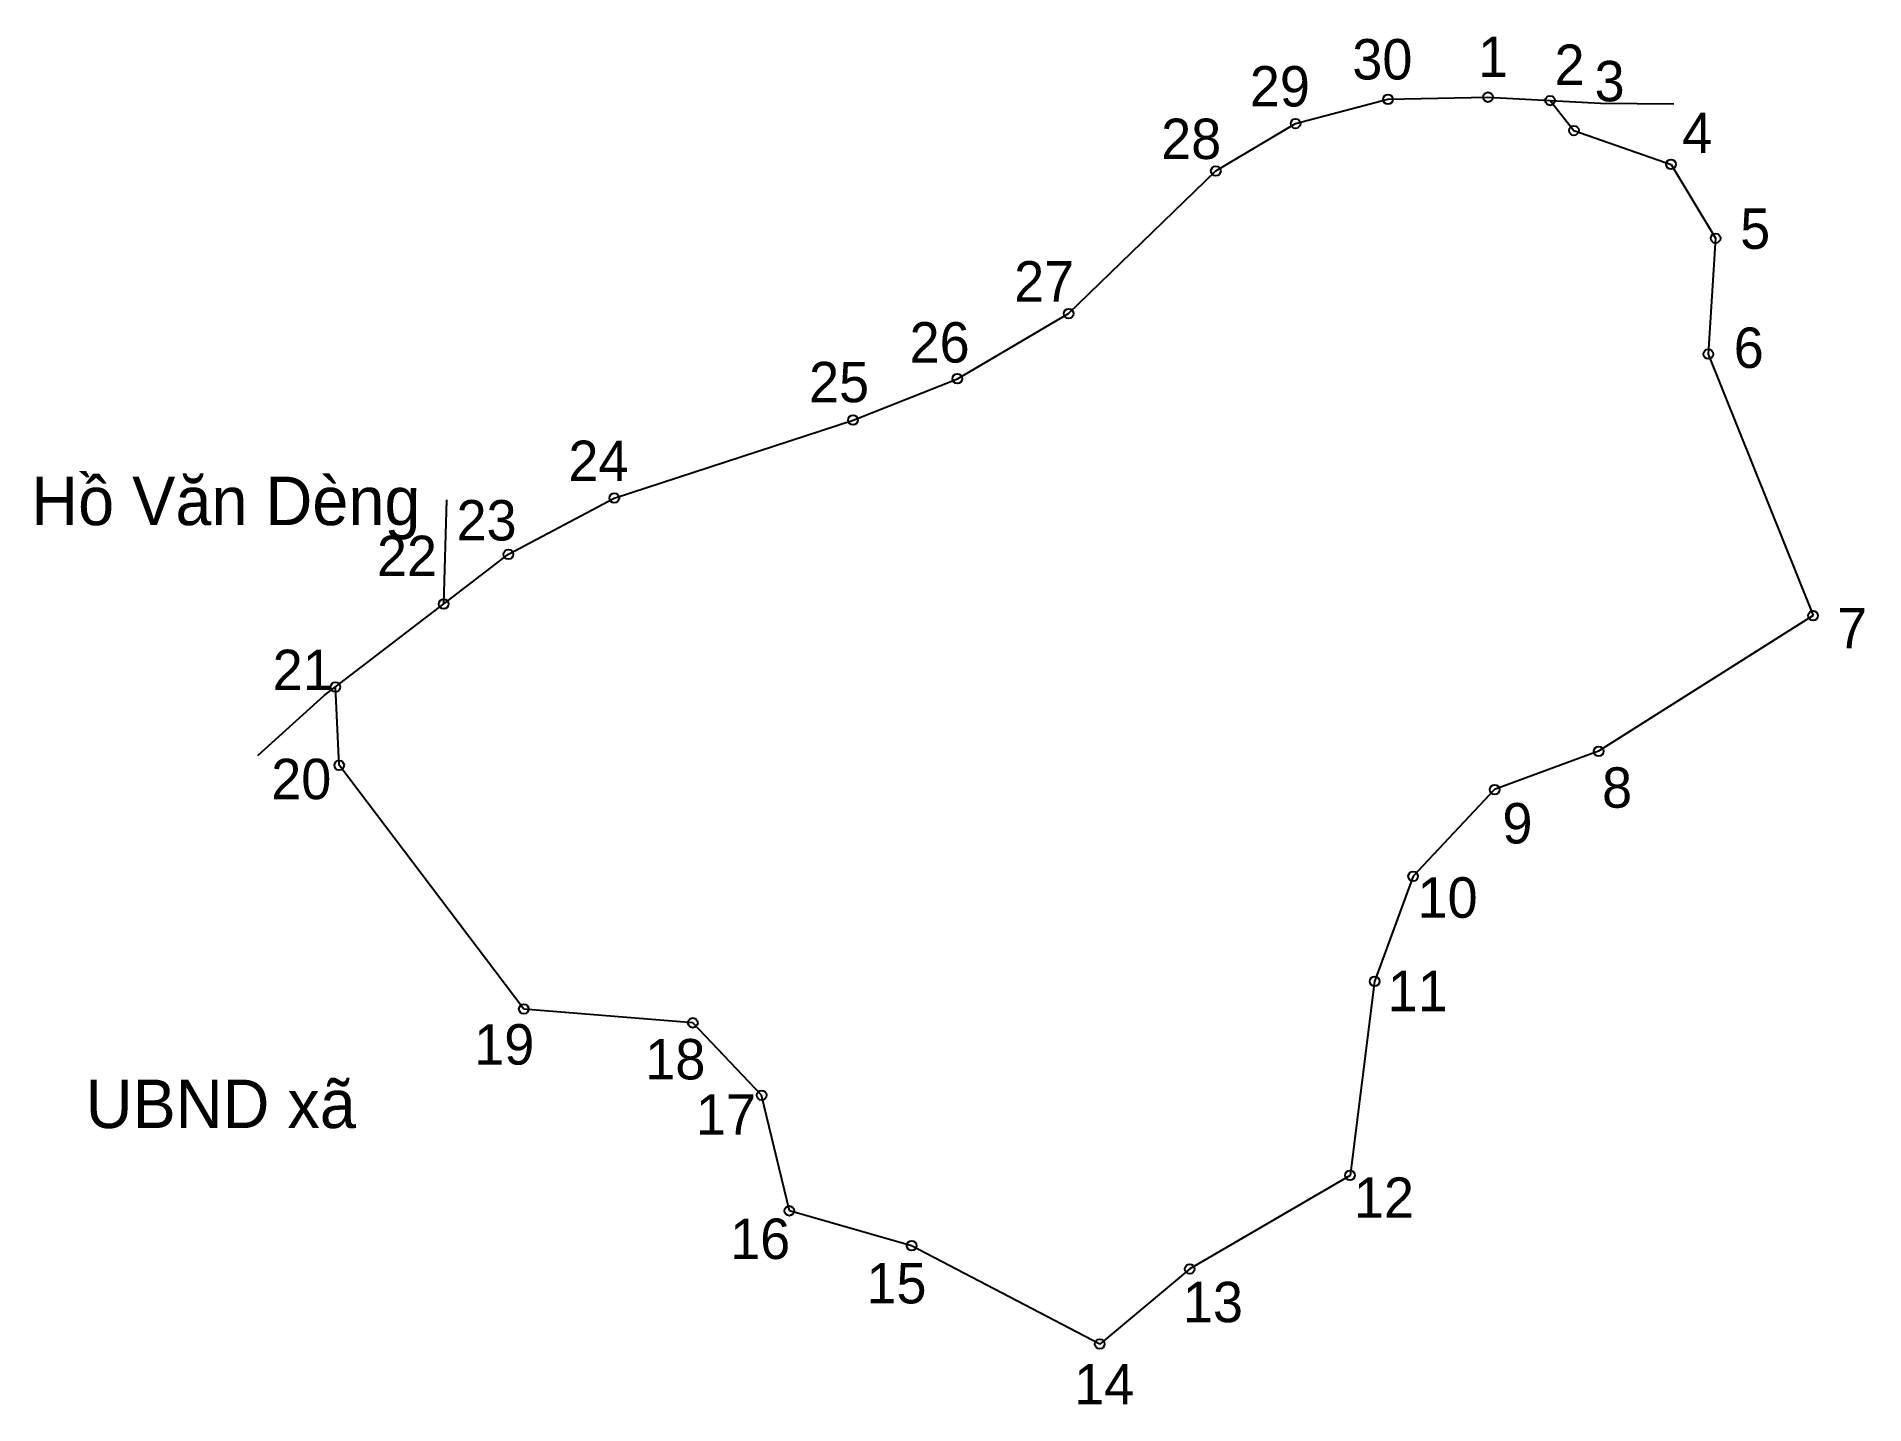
# Model space of a CAD drawing. Extents: x 550337 to 550549, y 1824424 to 1824583.
import ezdxf

# ---------------------------------------------------------------- set-up
doc = ezdxf.new("R2010")
doc.units = 0
for name, color, linetype in [('CanhThua', 7, 'Continuous'), ('MocDinhThua', 7, 'Continuous'), ('RauThua', 7, 'Continuous'), ('SoHieuDinhThua', 7, 'Continuous'), ('TenChuLanCan', 7, 'Continuous')]:
    doc.layers.add(name, color=color, linetype=linetype)

msp = doc.modelspace()

# ---------------------------------------------------------------- linework, layer by layer
at = {"layer": 'CanhThua'}
for p, q in [((550483.2, 1824572.94), (550493.91, 1824575.75)), ((550493.91, 1824575.75), (550505.5, 1824576)), ((550505.5, 1824576), (550512.71, 1824575.61)), ((550512.71, 1824575.61), (550515.46, 1824572.13)), ((550473.96, 1824567.45), (550483.2, 1824572.94)), ((550515.46, 1824572.13), (550526.72, 1824568.21)), ((550526.72, 1824568.21), (550531.88, 1824559.65)), ((550456.9, 1824550.92), (550473.96, 1824567.45)), ((550531.88, 1824559.65), (550531.04, 1824546.22)), ((550444, 1824543.37), (550456.9, 1824550.92)), ((550531.04, 1824546.22), (550543.19, 1824515.91)), ((550431.91, 1824538.58), (550444, 1824543.37)), ((550404.23, 1824529.54), (550431.91, 1824538.58)), ((550391.97, 1824523.02), (550404.23, 1824529.54)), ((550384.46, 1824517.26), (550391.97, 1824523.02)), ((550371.92, 1824507.65), (550384.46, 1824517.26)), ((550543.19, 1824515.91), (550518.33, 1824500.19)), ((550372.35, 1824498.57), (550371.92, 1824507.65)), ((550393.75, 1824470.32), (550372.35, 1824498.57)), ((550518.33, 1824500.19), (550506.27, 1824495.75)), ((550506.27, 1824495.75), (550496.83, 1824485.7)), ((550496.83, 1824485.7), (550492.36, 1824473.52)), ((550492.36, 1824473.52), (550489.52, 1824451.04)), ((550413.34, 1824468.72), (550393.75, 1824470.32)), ((550421.31, 1824460.33), (550413.34, 1824468.72)), ((550424.53, 1824446.93), (550421.31, 1824460.33)), ((550489.52, 1824451.04), (550470.94, 1824440.2)), ((550438.7, 1824442.89), (550424.53, 1824446.93)), ((550460.51, 1824431.49), (550438.7, 1824442.89)), ((550470.94, 1824440.2), (550460.51, 1824431.49))]:
    msp.add_line(p, q, dxfattribs=at)
at = {"layer": 'MocDinhThua'}
for centre in [(550493.91, 1824575.75), (550505.5, 1824576), (550512.71, 1824575.61), (550483.2, 1824572.94), (550515.46, 1824572.13), (550526.72, 1824568.21), (550473.96, 1824567.45), (550531.88, 1824559.65), (550456.9, 1824550.92), (550531.04, 1824546.22), (550444, 1824543.37), (550431.91, 1824538.58), (550404.23, 1824529.54), (550391.97, 1824523.02), (550384.46, 1824517.26), (550543.19, 1824515.91), (550371.92, 1824507.65), (550518.33, 1824500.19), (550372.35, 1824498.57), (550506.27, 1824495.75), (550496.83, 1824485.7), (550492.36, 1824473.52), (550393.75, 1824470.32), (550413.34, 1824468.72), (550421.31, 1824460.33), (550489.52, 1824451.04), (550424.53, 1824446.93), (550438.7, 1824442.89), (550470.94, 1824440.2), (550460.51, 1824431.49)]:
    msp.add_circle(centre, 0.562, dxfattribs=at)
at = {"layer": 'RauThua'}
for p, q in [((550505.5, 1824576), (550518.54, 1824575.29)), ((550518.54, 1824575.29), (550527.06, 1824575.21)), ((550384.46, 1824517.26), (550384.84, 1824529.35)), ((550370.61, 1824506.64), (550371.92, 1824507.65)), ((550362.92, 1824499.69), (550370.61, 1824506.64))]:
    msp.add_line(p, q, dxfattribs=at)

# ---------------------------------------------------------------- texts
at = {"layer": 'SoHieuDinhThua'}
for s, height, p in [('1', 4.68, (550504.36, 1824578.34)), ('30', 4.683, (550489.78, 1824578.05)), ('2', 4.68, (550513.22, 1824577.42)), ('29', 4.683, (550477.9, 1824574.92)), ('3', 4.68, (550517.86, 1824575.52)), ('28', 4.683, (550467.62, 1824568.83)), ('4', 4.68, (550528.02, 1824569.51)), ('5', 4.68, (550534.74, 1824558.42)), ('27', 4.683, (550450.58, 1824552.31)), ('26', 4.683, (550438.46, 1824545.24)), ('6', 4.68, (550533.99, 1824544.62)), ('25', 4.683, (550426.81, 1824540.64)), ('24', 4.683, (550398.92, 1824531.51)), ('23', 4.683, (550385.95, 1824524.62)), ('22', 4.683, (550376.72, 1824520.49)), ('7', 4.68, (550545.97, 1824512.13)), ('21', 4.683, (550364.64, 1824507.28)), ('20', 4.683, (550364.47, 1824494.64)), ('8', 4.68, (550518.73, 1824493.65)), ('9', 4.68, (550507.18, 1824489.51)), ('10', 4.683, (550497.34, 1824480.9)), ('11', 4.683, (550493.88, 1824470.07)), ('19', 4.683, (550388, 1824463.88)), ('18', 4.683, (550407.83, 1824462.16)), ('17', 4.683, (550413.7, 1824455.75)), ('12', 4.683, (550489.96, 1824446.12)), ('16', 4.683, (550417.66, 1824441.35)), ('15', 4.683, (550433.46, 1824436.2)), ('13', 4.683, (550470.14, 1824434.02)), ('14', 4.683, (550457.54, 1824424.49))]:
    msp.add_text(s, height=height, dxfattribs=at).set_placement(p)
at = {"layer": 'TenChuLanCan'}
for s, height, p in [('Hồ Văn Dèng', 5.6191, (550336.66, 1824526.4)), ('UBND xã', 5.619, (550342.97, 1824456.52))]:
    msp.add_text(s, height=height, dxfattribs=at).set_placement(p)

doc.saveas('drawing.dxf')
